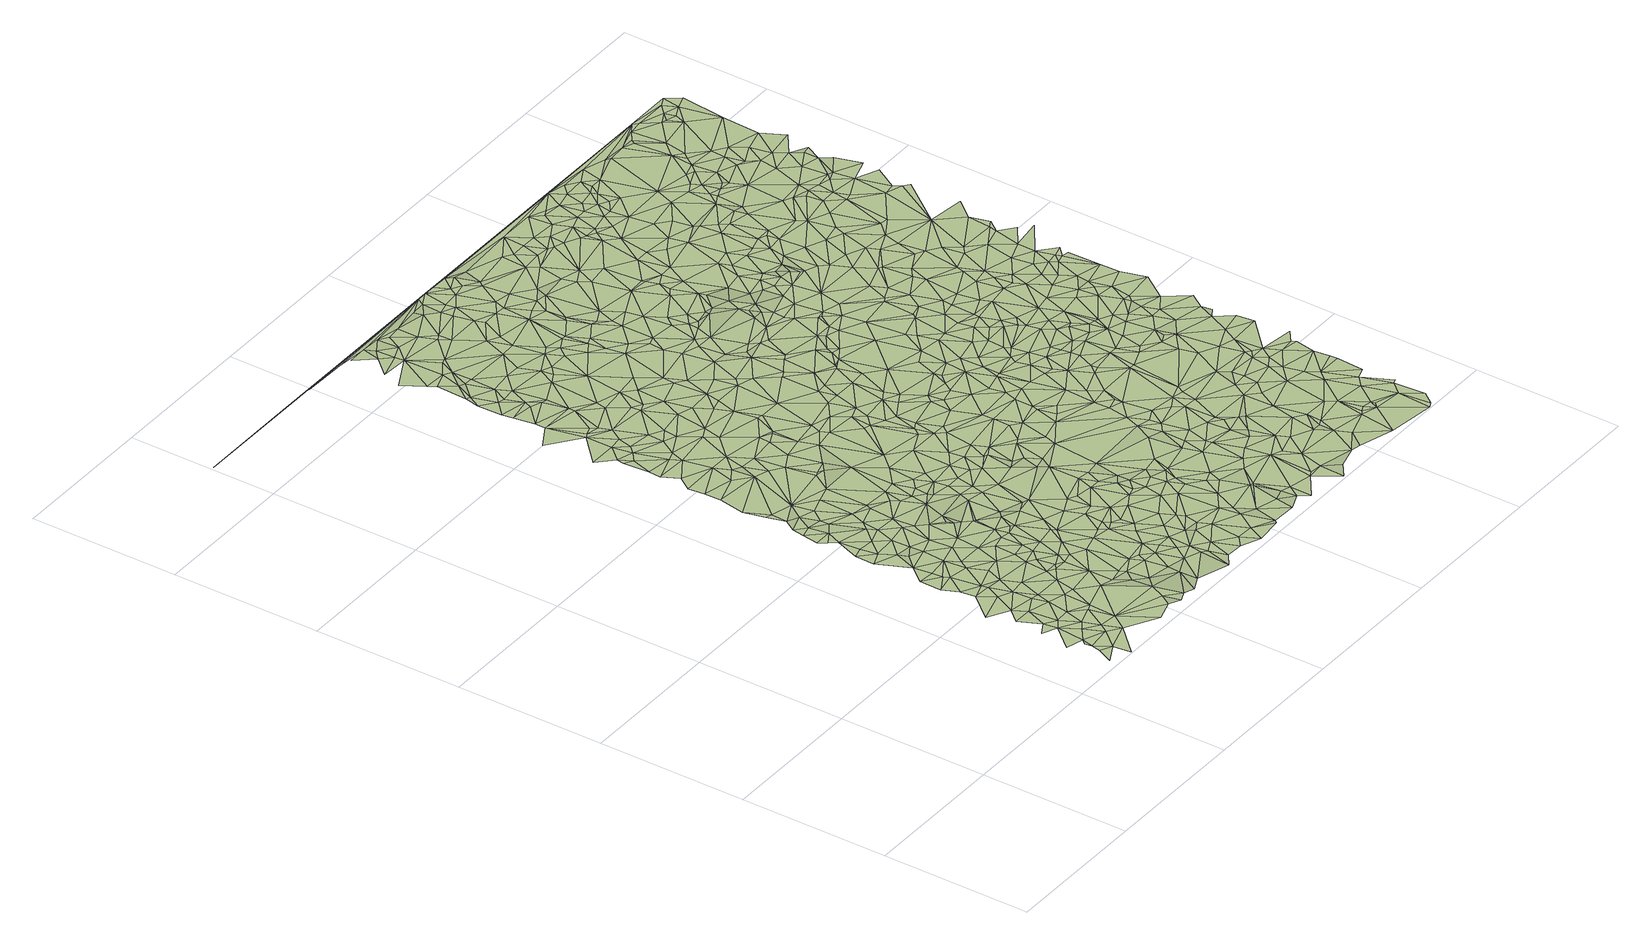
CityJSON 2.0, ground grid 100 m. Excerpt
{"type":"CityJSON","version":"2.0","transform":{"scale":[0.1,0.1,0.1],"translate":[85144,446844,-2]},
"CityObjects":{
"terrain1":{"type":"TINRelief","geometry":[{"type":"CompositeSurface","lod":"2","boundaries":[[[0,1,2]],[[3,1,0]],[[4,5,3]],[[4,6,7]],[[8,3,0]],[[4,3,8]],[[9,10,6]],[[11,0,12]],[[13,6,4]],[[13,4,8]],[[14,9,6]],[[8,0,11]],[[15,16,9]],[[17,6,13]],[[15,18,16]],[[14,6,17]],[[15,9,14]],[[19,13,8]],[[18,20,21]],[[19,17,13]],[[19,8,11]],[[20,22,21]],[[23,14,17]],[[24,15,14]],[[15,25,18]],[[19,26,17]],[[19,11,27]],[[24,14,23]],[[23,17,26]],[[28,20,18]],[[19,27,26]],[[24,25,15]],[[25,28,18]],[[29,30,22]],[[20,31,22]],[[32,33,30]],[[11,34,27]],[[35,36,33]],[[29,22,31]],[[23,26,37]],[[28,31,20]],[[32,30,29]],[[32,35,33]],[[26,27,37]],[[24,23,38]],[[24,39,25]],[[25,39,28]],[[23,37,38]],[[35,40,36]],[[40,41,36]],[[24,38,39]],[[42,29,31]],[[28,42,31]],[[39,43,28]],[[27,34,44]],[[45,32,29]],[[46,37,27]],[[47,48,49]],[[28,43,42]],[[41,50,49]],[[51,38,37]],[[32,52,35]],[[35,52,40]],[[53,29,42]],[[40,52,41]],[[50,47,49]],[[39,38,54]],[[47,55,48]],[[45,29,53]],[[39,54,43]],[[27,44,56]],[[57,50,41]],[[58,48,55]],[[45,52,32]],[[51,37,46]],[[51,54,38]],[[59,57,41]],[[59,41,52]],[[60,61,62]],[[47,63,55]],[[46,27,64]],[[27,56,64]],[[43,65,42]],[[60,66,61]],[[58,55,63]],[[60,62,58]],[[45,67,52]],[[53,42,68]],[[69,47,50]],[[57,70,50]],[[43,54,71]],[[45,53,68]],[[72,73,66]],[[45,68,67]],[[56,44,74]],[[69,63,47]],[[59,70,57]],[[60,72,66]],[[70,69,50]],[[51,75,54]],[[42,65,68]],[[43,71,65]],[[51,46,75]],[[67,76,52]],[[77,58,63]],[[60,58,77]],[[59,52,76]],[[54,78,71]],[[56,74,79]],[[80,73,72]],[[81,72,60]],[[80,82,73]],[[59,83,70]],[[56,79,64]],[[67,68,84]],[[75,78,54]],[[85,86,82]],[[85,87,86]],[[46,88,89]],[[69,90,63]],[[75,46,89]],[[46,64,88]],[[81,60,77]],[[81,91,72]],[[67,84,76]],[[80,72,91]],[[71,78,92]],[[59,76,83]],[[77,63,90]],[[71,93,65]],[[70,94,69]],[[68,65,95]],[[71,92,93]],[[96,85,82]],[[70,83,94]],[[96,82,80]],[[75,97,78]],[[75,89,98]],[[78,97,92]],[[99,88,64]],[[89,88,100]],[[81,77,101]],[[84,68,102]],[[69,94,90]],[[102,68,95]],[[103,80,91]],[[77,90,101]],[[89,100,98]],[[104,91,81]],[[83,76,105]],[[65,93,106]],[[107,64,79]],[[65,106,95]],[[84,105,76]],[[99,100,88]],[[92,108,93]],[[107,79,109]],[[104,81,101]],[[97,108,92]],[[96,80,103]],[[75,110,97]],[[99,64,107]],[[103,91,104]],[[111,87,85]],[[101,90,112]],[[108,106,93]],[[83,113,94]],[[102,95,114]],[[94,112,90]],[[95,106,114]],[[84,102,115]],[[75,98,116]],[[83,105,117]],[[111,118,87]],[[97,110,108]],[[83,117,113]],[[119,120,118]],[[121,98,100]],[[122,100,99]],[[107,109,123]],[[75,116,110]],[[84,124,105]],[[113,112,94]],[[111,85,96]],[[102,114,115]],[[96,103,125]],[[104,101,126]],[[108,127,106]],[[128,99,107]],[[103,104,125]],[[101,112,126]],[[114,106,127]],[[84,115,124]],[[128,122,99]],[[129,130,120]],[[121,116,98]],[[121,100,122]],[[108,110,131]],[[105,132,117]],[[115,114,133]],[[108,131,127]],[[125,104,134]],[[129,135,130]],[[105,136,132]],[[104,126,134]],[[114,127,133]],[[119,118,111]],[[116,131,110]],[[124,137,105]],[[129,120,119]],[[138,107,123]],[[139,140,141]],[[105,137,136]],[[132,142,117]],[[96,125,143]],[[113,144,112]],[[115,133,124]],[[145,141,146]],[[135,147,146]],[[117,144,113]],[[121,122,148]],[[138,128,107]],[[139,149,140]],[[126,112,150]],[[117,142,151]],[[152,122,128]],[[149,153,154]],[[132,151,142]],[[145,139,141]],[[155,133,127]],[[121,156,116]],[[132,136,151]],[[125,134,143]],[[134,126,150]],[[148,122,152]],[[124,133,157]],[[158,127,131]],[[152,128,138]],[[156,131,116]],[[159,149,139]],[[111,96,160]],[[112,161,150]],[[124,162,137]],[[147,145,146]],[[117,151,144]],[[163,121,148]],[[129,147,135]],[[164,138,123]],[[155,157,133]],[[144,161,112]],[[155,127,158]],[[96,143,165]],[[164,123,166]],[[119,111,167]],[[159,153,149]],[[168,154,153]],[[129,119,167]],[[124,169,162]],[[145,159,139]],[[163,156,121]],[[124,157,169]],[[158,131,170]],[[156,170,131]],[[163,148,152]],[[160,96,171]],[[134,150,172]],[[143,134,172]],[[155,169,157]],[[96,165,171]],[[173,152,138]],[[136,174,151]],[[136,137,174]],[[175,176,168]],[[167,111,177]],[[137,162,174]],[[178,159,145]],[[159,179,153]],[[172,150,161]],[[163,152,180]],[[178,145,147]],[[181,155,158]],[[173,180,152]],[[169,182,162]],[[111,160,177]],[[183,170,156]],[[181,158,170]],[[144,184,161]],[[129,167,185]],[[129,185,147]],[[186,138,164]],[[173,138,186]],[[164,166,187]],[[172,161,184]],[[151,188,144]],[[179,189,153]],[[190,169,155]],[[187,166,191]],[[163,192,156]],[[168,153,189]],[[167,177,185]],[[182,174,162]],[[193,179,159]],[[178,193,159]],[[192,183,156]],[[181,190,155]],[[144,194,184]],[[175,168,195]],[[163,180,196]],[[186,164,187]],[[151,174,188]],[[143,197,165]],[[190,182,169]],[[173,196,180]],[[198,177,160]],[[144,199,194]],[[143,172,200]],[[172,184,201]],[[202,192,163]],[[173,186,196]],[[203,181,170]],[[183,204,170]],[[205,175,195]],[[144,188,199]],[[185,177,198]],[[202,163,196]],[[187,191,206]],[[207,195,168]],[[207,168,189]],[[198,160,171]],[[208,189,179]],[[178,147,209]],[[184,194,210]],[[186,187,206]],[[165,211,171]],[[184,210,201]],[[192,212,183]],[[143,200,197]],[[193,208,179]],[[185,209,147]],[[165,197,211]],[[205,195,213]],[[206,191,214]],[[203,170,204]],[[190,215,182]],[[172,201,200]],[[213,195,207]],[[178,216,193]],[[217,218,219]],[[220,174,182]],[[208,207,189]],[[221,212,192]],[[202,222,192]],[[223,219,175]],[[212,204,183]],[[224,190,181]],[[186,225,196]],[[171,211,226]],[[199,227,194]],[[222,221,192]],[[228,229,218]],[[227,210,194]],[[230,175,205]],[[231,232,229]],[[198,171,233]],[[201,210,234]],[[186,206,235]],[[197,226,211]],[[188,236,199]],[[202,196,237]],[[220,188,174]],[[215,220,182]],[[224,181,203]],[[178,209,216]],[[186,235,225]],[[202,237,222]],[[233,171,226]],[[232,238,239]],[[224,215,190]],[[193,240,208]],[[236,227,199]],[[230,205,213]],[[222,241,221]],[[197,200,226]],[[227,234,210]],[[231,238,232]],[[237,196,225]],[[206,214,242]],[[228,231,229]],[[217,228,218]],[[185,198,243]],[[193,216,240]],[[244,217,219]],[[223,175,230]],[[200,201,245]],[[201,234,245]],[[220,246,188]],[[221,247,212]],[[188,246,236]],[[185,248,209]],[[244,219,223]],[[212,247,204]],[[213,207,249]],[[203,204,250]],[[198,233,251]],[[221,241,247]],[[252,239,238]],[[242,214,253]],[[235,206,254]],[[208,255,207]],[[185,243,248]],[[228,256,231]],[[206,242,254]],[[224,203,257]],[[258,234,227]],[[215,259,220]],[[260,239,252]],[[222,237,261]],[[231,262,238]],[[236,263,227]],[[224,259,215]],[[222,264,241]],[[235,265,225]],[[244,228,217]],[[230,213,249]],[[246,263,236]],[[245,234,258]],[[257,203,250]],[[259,246,220]],[[247,250,204]],[[216,209,266]],[[237,225,267]],[[256,262,231]],[[243,198,251]],[[226,200,268]],[[208,240,255]],[[233,226,268]],[[269,252,238]],[[270,256,228]],[[262,269,238]],[[244,271,228]],[[209,248,266]],[[260,272,273]],[[216,274,240]],[[241,264,247]],[[235,254,265]],[[275,200,245]],[[222,261,264]],[[276,242,253]],[[225,265,277]],[[278,279,273]],[[244,223,271]],[[237,267,261]],[[251,233,280]],[[207,281,249]],[[225,277,267]],[[271,270,228]],[[260,252,272]],[[254,242,276]],[[270,262,256]],[[282,258,227]],[[223,230,283]],[[257,250,284]],[[263,282,227]],[[207,255,281]],[[216,266,274]],[[285,263,246]],[[233,268,280]],[[275,268,200]],[[230,249,283]],[[259,286,246]],[[287,269,262]],[[288,252,269]],[[289,245,258]],[[247,290,250]],[[272,278,273]],[[240,274,255]],[[243,251,291]],[[276,253,292]],[[288,272,252]],[[251,280,291]],[[271,223,293]],[[286,285,246]],[[284,250,290]],[[224,294,259]],[[247,264,295]],[[288,269,287]],[[285,282,263]],[[296,265,254]],[[224,257,297]],[[298,299,300]],[[254,276,301]],[[275,245,289]],[[243,302,248]],[[270,303,262]],[[266,248,304]],[[271,293,270]],[[277,265,296]],[[223,283,293]],[[278,298,300]],[[243,291,305]],[[261,267,306]],[[257,284,307]],[[287,262,303]],[[264,261,306]],[[289,258,282]],[[305,291,280]],[[247,295,290]],[[299,308,309]],[[281,255,310]],[[249,311,283]],[[312,280,268]],[[313,267,277]],[[266,314,274]],[[259,315,286]],[[288,316,272]],[[276,292,317]],[[249,281,311]],[[275,318,268]],[[296,254,301]],[[301,276,317]],[[243,305,302]],[[316,278,272]],[[319,320,321]],[[264,306,295]],[[274,322,255]],[[285,323,282]],[[284,290,307]],[[248,302,304]],[[305,280,324]],[[298,325,299]],[[255,322,310]],[[286,323,285]],[[299,325,308]],[[311,281,310]],[[266,326,314]],[[259,294,315]],[[224,297,294]],[[312,268,318]],[[313,277,296]],[[270,327,303]],[[266,304,326]],[[313,306,267]],[[288,328,316]],[[257,307,297]],[[270,293,327]],[[312,324,280]],[[289,282,329]],[[274,314,322]],[[316,328,278]],[[278,330,298]],[[329,282,323]],[[288,287,331]],[[332,296,301]],[[295,333,290]],[[301,317,334]],[[330,325,298]],[[293,283,335]],[[336,302,305]],[[337,318,275]],[[286,338,323]],[[286,315,339]],[[307,290,340]],[[306,341,295]],[[335,283,311]],[[275,289,342]],[[343,333,295]],[[332,301,334]],[[287,303,331]],[[336,305,324]],[[341,343,295]],[[344,308,325]],[[340,290,333]],[[310,322,345]],[[311,310,345]],[[286,339,338]],[[288,331,328]],[[336,304,302]],[[330,344,325]],[[332,346,296]],[[327,347,303]],[[315,348,339]],[[349,337,275]],[[293,350,327]],[[334,317,351]],[[352,307,340]],[[328,353,278]],[[315,294,354]],[[343,355,333]],[[315,354,348]],[[313,296,346]],[[356,312,318]],[[341,355,343]],[[357,322,314]],[[293,335,350]],[[349,275,342]],[[358,326,304]],[[278,359,330]],[[329,323,360]],[[361,340,333]],[[326,357,314]],[[289,329,362]],[[313,363,306]],[[338,360,323]],[[356,324,312]],[[306,363,341]],[[352,297,307]],[[303,347,331]],[[352,340,361]],[[330,364,344]],[[361,333,355]],[[308,320,319]],[[311,345,365]],[[338,339,366]],[[367,294,297]],[[368,304,336]],[[348,366,339]],[[350,369,327]],[[368,336,324]],[[345,322,370]],[[367,354,294]],[[358,357,326]],[[335,311,365]],[[337,371,318]],[[289,362,342]],[[341,372,355]],[[278,353,359]],[[332,334,373]],[[335,369,350]],[[313,346,374]],[[338,366,360]],[[334,351,375]],[[313,374,363]],[[356,318,371]],[[330,359,364]],[[363,372,341]],[[357,370,322]],[[376,297,352]],[[377,329,360]],[[327,378,347]],[[332,373,346]],[[348,354,379]],[[376,352,361]],[[328,380,353]],[[344,364,381]],[[361,355,382]],[[383,384,385]],[[377,362,329]],[[386,358,304]],[[348,379,366]],[[349,371,337]],[[328,331,387]],[[327,369,378]],[[367,379,354]],[[372,382,355]],[[378,331,347]],[[356,388,324]],[[345,389,365]],[[390,349,342]],[[363,374,391]],[[392,334,375]],[[393,374,346]],[[328,387,380]],[[345,370,389]],[[335,394,369]],[[368,386,304]],[[368,324,388]],[[376,361,382]],[[390,342,362]],[[395,367,297]],[[364,359,381]],[[375,351,396]],[[363,397,372]],[[386,357,358]],[[398,349,390]],[[393,391,374]],[[349,399,371]],[[344,320,308]],[[376,395,297]],[[363,391,397]],[[392,373,334]],[[393,346,400]],[[398,399,349]],[[357,401,370]],[[402,359,353]],[[372,397,382]],[[390,362,403]],[[321,320,404]],[[356,371,405]],[[400,346,373]],[[402,353,380]],[[369,394,378]],[[406,366,379]],[[375,396,407]],[[377,408,362]],[[395,379,367]],[[378,409,331]],[[335,365,410]],[[389,370,401]],[[398,390,411]],[[392,375,407]],[[403,362,408]],[[391,412,397]],[[387,331,409]],[[335,413,394]],[[360,366,414]],[[357,415,401]],[[371,399,405]],[[393,416,391]],[[411,390,403]],[[356,405,388]],[[376,382,417]],[[386,415,357]],[[416,412,391]],[[377,360,414]],[[393,400,416]],[[407,396,418]],[[397,417,382]],[[396,419,418]],[[410,365,389]],[[392,407,420]],[[359,421,381]],[[406,422,366]],[[392,420,373]],[[402,421,359]],[[378,423,409]],[[344,381,320]],[[420,407,418]],[[378,394,424]],[[335,410,413]],[[412,417,397]],[[368,388,425]],[[426,406,379]],[[398,427,399]],[[368,428,386]],[[387,409,429]],[[395,426,379]],[[378,424,423]],[[402,380,430]],[[387,431,380]],[[398,411,427]],[[400,373,432]],[[413,424,394]],[[399,427,405]],[[377,433,408]],[[388,405,434]],[[403,408,435]],[[386,436,415]],[[373,420,432]],[[416,400,432]],[[414,366,422]],[[437,389,401]],[[438,418,419]],[[411,403,439]],[[368,425,440]],[[368,440,428]],[[381,421,441]],[[428,436,386]],[[425,388,434]],[[415,442,401]],[[387,429,443]],[[426,444,406]],[[445,423,424]],[[376,417,446]],[[416,447,412]],[[380,431,430]],[[402,448,421]],[[449,424,413]],[[412,450,417]],[[377,414,433]],[[406,444,422]],[[411,451,427]],[[376,452,395]],[[409,423,453]],[[410,389,454]],[[402,430,448]],[[455,413,410]],[[436,442,415]],[[387,443,431]],[[433,435,408]],[[429,409,453]],[[395,456,426]],[[455,449,413]],[[420,418,457]],[[381,441,320]],[[403,435,439]],[[449,445,424]],[[411,439,451]],[[434,405,458]],[[425,434,459]],[[416,432,460]],[[458,405,427]],[[437,401,442]],[[437,454,389]],[[412,447,450]],[[444,414,422]],[[420,457,432]],[[445,453,423]],[[449,461,445]],[[426,456,444]],[[462,455,410]],[[416,460,447]],[[455,463,449]],[[421,464,441]],[[429,465,443]],[[466,427,451]],[[428,467,436]],[[457,418,438]],[[459,434,458]],[[449,463,461]],[[428,440,468]],[[376,446,452]],[[421,448,464]],[[450,446,417]],[[425,459,469]],[[462,463,455]],[[425,469,440]],[[466,470,427]],[[430,431,471]],[[465,431,443]],[[461,453,445]],[[436,467,442]],[[462,410,472]],[[429,453,465]],[[458,427,470]],[[430,471,448]],[[473,451,439]],[[410,454,472]],[[439,435,474]],[[441,464,320]],[[473,466,451]],[[428,468,467]],[[460,432,457]],[[448,475,464]],[[395,476,456]],[[477,438,478]],[[440,469,468]],[[433,479,435]],[[465,471,431]],[[444,480,414]],[[438,481,478]],[[448,471,475]],[[457,438,477]],[[433,414,480]],[[473,439,474]],[[482,461,463]],[[450,447,483]],[[444,456,484]],[[437,442,485]],[[474,435,479]],[[460,486,447]],[[461,487,453]],[[459,458,488]],[[395,452,476]],[[489,463,462]],[[490,462,472]],[[490,472,454]],[[459,488,469]],[[467,491,442]],[[442,491,485]],[[464,475,404]],[[464,404,320]],[[492,458,470]],[[450,493,446]],[[447,494,483]],[[437,495,454]],[[444,484,496]],[[450,483,493]],[[482,487,461]],[[473,474,497]],[[468,469,498]],[[499,460,457]],[[500,478,481]],[[486,494,447]],[[456,501,484]],[[499,486,460]],[[502,470,466]],[[503,477,478]],[[453,504,465]],[[444,496,480]],[[471,505,475]],[[468,498,467]],[[503,457,477]],[[465,506,471]],[[489,462,490]],[[489,482,463]],[[437,485,495]],[[490,454,495]],[[474,479,497]],[[446,493,452]],[[433,507,479]],[[467,508,491]],[[488,458,492]],[[473,509,466]],[[505,404,475]],[[453,510,504]],[[433,480,507]],[[504,506,465]],[[511,453,487]],[[494,512,483]],[[506,505,471]],[[513,469,488]],[[492,470,502]],[[473,497,514]],[[511,510,453]],[[493,483,512]],[[484,501,515]],[[482,516,487]],[[456,517,501]],[[485,491,518]],[[503,519,457]],[[467,498,520]],[[484,515,496]],[[508,521,491]],[[511,487,516]],[[522,516,482]],[[499,523,486]],[[452,493,524]],[[456,476,525]],[[500,526,478]],[[469,527,498]],[[528,494,486]],[[495,485,518]],[[529,499,457]],[[505,530,404]],[[531,522,482]],[[489,531,482]],[[467,532,508]],[[502,466,509]],[[524,493,512]],[[513,527,469]],[[473,514,509]],[[521,518,491]],[[503,478,526]],[[530,533,404]],[[534,488,492]],[[535,504,510]],[[529,457,519]],[[467,520,532]],[[490,495,536]],[[537,476,452]],[[537,452,524]],[[513,488,534]],[[456,525,517]],[[504,538,506]],[[501,517,515]],[[480,496,539]],[[489,490,540]],[[535,510,511]],[[479,507,541]],[[522,542,516]],[[494,543,512]],[[534,492,502]],[[527,520,498]],[[508,532,521]],[[523,528,486]],[[497,479,544]],[[503,545,519]],[[546,505,506]],[[529,523,499]],[[505,547,530]],[[531,542,522]],[[548,511,516]],[[535,538,504]],[[507,480,539]],[[515,549,496]],[[495,518,550]],[[489,551,531]],[[490,536,540]],[[528,543,494]],[[514,497,544]],[[513,534,552]],[[544,479,541]],[[530,553,533]],[[554,476,537]],[[554,537,524]],[[546,547,505]],[[520,555,532]],[[556,509,514]],[[546,506,538]],[[495,557,536]],[[542,548,516]],[[513,552,527]],[[529,519,545]],[[548,535,511]],[[495,550,557]],[[496,549,539]],[[489,540,551]],[[531,551,542]],[[476,558,525]],[[559,524,512]],[[560,528,523]],[[507,561,541]],[[547,562,530]],[[556,514,544]],[[515,517,549]],[[560,523,529]],[[554,558,476]],[[507,539,561]],[[530,562,553]],[[502,509,563]],[[534,564,552]],[[503,565,545]],[[503,526,566]],[[567,517,525]],[[568,521,532]],[[569,554,524]],[[527,570,520]],[[535,571,538]],[[559,512,543]],[[552,572,527]],[[546,573,547]],[[540,536,574]],[[520,570,555]],[[536,557,574]],[[575,543,528]],[[521,576,518]],[[573,562,547]],[[544,541,561]],[[556,577,509]],[[578,550,518]],[[579,557,550]],[[567,525,558]],[[548,571,535]],[[552,564,572]],[[534,502,580]],[[555,568,532]],[[560,581,528]],[[539,549,582]],[[561,539,582]],[[559,569,524]],[[560,529,583]],[[556,544,577]],[[575,584,543]],[[517,585,549]],[[384,404,385]],[[503,566,565]],[[509,577,563]],[[581,575,528]],[[527,572,570]],[[567,586,517]],[[574,557,587]],[[588,553,562]],[[502,563,589]],[[579,587,557]],[[534,580,564]],[[559,543,584]],[[517,586,585]],[[578,579,550]],[[529,545,590]],[[573,588,562]],[[591,526,592]],[[542,593,548]],[[551,594,542]],[[567,558,586]],[[564,595,572]],[[561,582,596]],[[581,584,575]],[[560,583,581]],[[568,576,521]],[[597,558,554]],[[544,561,598]],[[540,594,551]],[[546,538,599]],[[597,554,569]],[[598,561,596]],[[591,566,526]],[[549,600,582]],[[502,589,580]],[[540,574,601]],[[578,518,602]],[[572,595,570]],[[529,590,583]],[[546,599,573]],[[590,545,565]],[[603,587,579]],[[548,604,571]],[[571,599,538]],[[544,605,577]],[[563,577,589]],[[602,518,576]],[[544,598,605]],[[578,603,579]],[[555,606,568]],[[607,559,584]],[[585,608,549]],[[597,569,559]],[[555,570,606]],[[609,596,582]],[[601,574,587]],[[564,610,595]],[[542,611,593]],[[566,612,565]],[[542,594,611]],[[548,593,604]],[[564,580,610]],[[591,592,613]],[[609,582,600]],[[586,614,585]],[[573,615,588]],[[549,608,600]],[[540,601,594]],[[581,616,584]],[[598,596,617]],[[597,559,607]],[[605,598,618]],[[578,619,603]],[[620,570,595]],[[621,612,566]],[[622,565,612]],[[623,586,558]],[[583,616,581]],[[568,624,576]],[[622,590,565]],[[609,625,596]],[[605,626,577]],[[571,604,627]],[[577,626,589]],[[628,587,603]],[[616,607,584]],[[578,602,619]],[[590,629,583]],[[614,608,585]],[[617,596,625]],[[598,617,618]],[[597,623,558]],[[620,595,610]],[[568,606,630]],[[599,615,573]],[[631,597,607]],[[571,627,599]],[[568,630,632]],[[609,600,633]],[[568,632,624]],[[588,634,553]],[[633,600,608]],[[622,612,621]],[[635,566,591]],[[602,576,636]],[[580,589,637]],[[601,587,628]],[[620,638,570]],[[576,624,636]],[[628,603,619]],[[570,638,606]],[[631,639,597]],[[621,566,635]],[[622,629,590]],[[583,629,616]],[[605,618,640]],[[619,602,641]],[[604,593,642]],[[580,643,610]],[[635,591,613]],[[623,614,586]],[[642,593,611]],[[602,636,644]],[[589,645,637]],[[589,626,645]],[[609,633,646]],[[644,636,624]],[[646,633,608]],[[609,647,625]],[[601,648,594]],[[619,641,649]],[[605,640,626]],[[602,644,641]],[[604,642,627]],[[644,624,632]],[[620,610,650]],[[651,618,617]],[[580,637,643]],[[597,639,623]],[[628,619,649]],[[614,652,608]],[[594,653,611]],[[617,625,647]],[[620,654,638]],[[655,622,621]],[[606,656,630]],[[601,628,657]],[[630,656,632]],[[658,594,659]],[[648,659,594]],[[601,657,648]],[[609,646,647]],[[606,638,660]],[[616,661,607]],[[655,629,622]],[[553,662,533]],[[620,650,654]],[[643,650,610]],[[663,652,614]],[[599,664,615]],[[665,640,618]],[[599,627,666]],[[588,615,634]],[[667,631,607]],[[658,653,594]],[[665,618,651]],[[642,611,653]],[[668,616,629]],[[669,617,647]],[[623,663,614]],[[651,617,669]],[[670,608,652]],[[654,660,638]],[[645,626,671]],[[672,621,635]],[[673,641,644]],[[674,646,608]],[[606,660,656]],[[599,666,664]],[[644,632,675]],[[667,639,631]],[[640,671,626]],[[641,676,649]],[[635,613,677]],[[657,628,678]],[[654,650,660]],[[655,621,672]],[[657,678,648]],[[628,649,676]],[[674,608,670]],[[639,679,623]],[[680,637,645]],[[656,675,632]],[[667,607,661]],[[658,659,681]],[[648,681,659]],[[673,676,641]],[[642,682,627]],[[683,647,646]],[[643,637,680]],[[663,684,652]],[[628,676,678]],[[685,666,627]],[[686,672,635]],[[687,616,668]],[[686,635,677]],[[680,645,671]],[[673,644,688]],[[689,668,629]],[[648,678,681]],[[674,690,646]],[[615,664,634]],[[687,661,616]],[[623,684,663]],[[650,691,660]],[[683,646,690]],[[655,689,629]],[[666,692,664]],[[644,675,688]],[[640,693,671]],[[677,613,694]],[[665,693,640]],[[684,670,652]],[[686,695,672]],[[686,677,695]],[[658,696,653]],[[685,627,682]],[[697,651,669]],[[623,679,684]],[[643,698,650]],[[660,699,656]],[[697,665,651]],[[700,669,647]],[[658,681,696]],[[685,692,666]],[[692,634,664]],[[643,680,701]],[[695,702,672]],[[695,677,702]],[[678,703,681]],[[704,679,639]],[[642,653,705]],[[689,687,668]],[[660,691,699]],[[687,706,661]],[[693,707,671]],[[700,647,683]],[[708,690,674]],[[673,709,676]],[[674,670,710]],[[642,711,682]],[[712,693,665]],[[656,713,675]],[[683,690,708]],[[677,714,702]],[[650,698,691]],[[680,671,715]],[[673,688,716]],[[667,661,717]],[[667,718,639]],[[643,701,698]],[[717,661,706]],[[688,675,719]],[[655,672,720]],[[715,671,707]],[[679,721,684]],[[684,710,670]],[[697,712,665]],[[678,676,722]],[[703,696,681]],[[685,723,692]],[[656,699,713]],[[724,697,669]],[[708,674,710]],[[673,716,709]],[[723,634,692]],[[642,725,711]],[[672,702,726]],[[719,675,713]],[[677,727,714]],[[553,634,662]],[[533,385,404]],[[716,688,719]],[[655,720,689]],[[728,669,700]],[[724,669,728]],[[678,722,703]],[[653,696,705]],[[721,729,684]],[[702,714,727]],[[718,704,639]],[[685,682,730]],[[701,680,731]],[[684,729,710]],[[683,708,732]],[[677,694,727]],[[733,707,693]],[[712,733,693]],[[687,734,706]],[[704,721,679]],[[642,705,725]],[[685,730,723]],[[722,676,709]],[[731,680,715]],[[689,734,687]],[[700,683,732]],[[720,672,726]],[[698,735,691]],[[730,682,711]],[[703,736,696]],[[697,737,712]],[[701,731,698]],[[715,707,738]],[[739,729,721]],[[716,719,740]],[[719,713,740]],[[741,699,691]],[[702,727,726]],[[737,733,712]],[[738,707,733]],[[742,717,706]],[[727,694,743]],[[708,710,744]],[[716,745,709]],[[724,737,697]],[[667,717,746]],[[741,691,735]],[[689,720,747]],[[716,740,745]],[[729,748,710]],[[703,749,736]],[[723,750,634]],[[708,751,732]],[[739,752,729]],[[699,753,713]],[[709,745,754]],[[689,755,734]],[[756,739,721]],[[742,706,734]],[[708,744,751]],[[757,715,738]],[[758,731,715]],[[689,747,755]],[[722,709,754]],[[759,696,736]],[[760,698,731]],[[724,728,761]],[[727,743,762]],[[724,761,737]],[[730,763,723]],[[764,740,713]],[[760,735,698]],[[728,700,765]],[[766,718,667]],[[704,756,721]],[[705,696,759]],[[730,711,767]],[[700,732,765]],[[768,745,740]],[[748,744,710]],[[758,715,757]],[[729,752,748]],[[720,726,769]],[[711,725,767]],[[726,727,770]],[[722,771,703]],[[772,747,720]],[[742,746,717]],[[705,773,725]],[[774,764,713]],[[760,731,758]],[[737,775,733]],[[768,740,764]],[[766,667,746]],[[770,727,762]],[[703,771,749]],[[738,733,775]],[[751,776,732]],[[774,713,753]],[[772,720,769]],[[765,732,776]],[[760,777,735]],[[723,763,750]],[[726,770,769]],[[777,741,735]],[[755,778,734]],[[767,725,773]],[[761,775,737]],[[705,779,773]],[[780,751,744]],[[781,745,768]],[[730,767,763]],[[722,754,782]],[[783,754,745]],[[757,738,784]],[[785,761,728]],[[699,786,753]],[[787,752,739]],[[742,734,778]],[[787,739,756]],[[705,759,779]],[[785,728,765]],[[718,788,704]],[[780,744,748]],[[789,699,741]],[[736,749,790]],[[780,776,751]],[[781,768,764]],[[759,736,790]],[[704,788,756]],[[758,757,791]],[[779,792,773]],[[770,793,769]],[[781,764,774]],[[767,773,792]],[[783,745,781]],[[784,738,775]],[[699,794,786]],[[772,769,795]],[[782,754,783]],[[766,788,718]],[[781,774,753]],[[722,782,771]],[[747,796,755]],[[797,765,776]],[[742,798,746]],[[799,748,752]],[[757,784,791]],[[772,796,747]],[[800,780,748]],[[755,801,778]],[[789,794,699]],[[742,778,802]],[[785,775,761]],[[803,787,756]],[[759,804,779]],[[803,756,788]],[[780,797,776]],[[760,758,805]],[[763,806,750]],[[742,802,798]],[[749,771,790]],[[800,748,807]],[[760,808,777]],[[634,750,662]],[[779,804,792]],[[787,799,752]],[[767,809,763]],[[785,765,797]],[[777,810,741]],[[781,753,811]],[[800,797,780]],[[772,795,812]],[[767,792,809]],[[766,746,813]],[[805,758,791]],[[803,788,787]],[[809,806,763]],[[746,798,813]],[[811,753,786]],[[802,778,801]],[[800,807,797]],[[814,807,748]],[[755,796,801]],[[815,782,783]],[[806,816,750]],[[772,812,817]],[[814,748,799]],[[759,790,818]],[[813,798,802]],[[783,781,819]],[[772,817,796]],[[760,805,808]],[[810,789,741]],[[759,820,804]],[[804,821,792]],[[784,775,822]],[[766,823,788]],[[781,811,819]],[[809,792,821]],[[824,791,784]],[[785,822,775]],[[782,825,771]],[[777,808,826]],[[827,785,797]],[[815,783,819]],[[788,828,787]],[[777,826,810]],[[766,813,823]],[[787,829,799]],[[809,830,806]],[[759,818,820]],[[806,830,816]],[[771,831,790]],[[802,801,832]],[[815,825,782]],[[833,797,807]],[[814,799,834]],[[835,786,794]],[[835,811,786]],[[750,816,662]],[[809,821,836]],[[824,784,822]],[[804,820,821]],[[787,828,829]],[[796,837,801]],[[829,834,799]],[[789,838,794]],[[809,836,830]],[[839,805,791]],[[840,818,790]],[[833,827,797]],[[841,807,814]],[[801,837,832]],[[805,842,808]],[[815,819,843]],[[825,844,771]],[[827,845,785]],[[813,802,846]],[[847,819,811]],[[844,831,771]],[[785,845,822]],[[840,790,831]],[[826,808,842]],[[839,791,824]],[[533,662,385]],[[802,832,848]],[[788,823,849]],[[815,843,825]],[[788,849,828]],[[830,662,816]],[[821,820,850]],[[833,807,841]],[[835,847,811]],[[836,821,851]],[[836,852,830]],[[814,834,853]],[[810,854,789]],[[829,855,834]],[[813,846,823]],[[821,850,851]],[[856,843,819]],[[829,828,857]],[[858,842,805]],[[838,859,794]],[[835,794,859]],[[824,822,860]],[[826,861,810]],[[836,851,852]],[[789,854,838]],[[856,819,847]],[[829,857,855]],[[833,862,827]],[[834,855,863]],[[858,805,839]],[[845,864,822]],[[860,822,864]],[[830,852,865]],[[841,814,853]],[[825,866,844]],[[867,825,843]],[[868,826,842]],[[869,845,827]],[[830,865,662]],[[834,863,853]],[[820,870,850]],[[871,820,818]],[[851,850,872]],[[869,827,862]],[[873,824,860]],[[839,824,873]],[[867,866,825]],[[874,843,856]],[[871,818,840]],[[810,861,854]],[[833,841,862]],[[828,875,857]],[[823,876,849]],[[874,856,847]],[[874,867,843]],[[849,875,828]],[[846,876,823]],[[877,864,845]],[[851,878,852]],[[877,860,864]],[[871,840,831]],[[868,861,826]],[[870,872,850]],[[858,839,873]],[[878,865,852]],[[857,879,855]],[[858,880,842]],[[877,873,860]],[[881,851,872]],[[844,882,831]],[[853,863,883]],[[863,855,879]],[[835,884,847]],[[862,841,885]],[[869,886,845]],[[887,662,865]],[[868,842,880]],[[854,888,838]],[[838,888,859]],[[881,878,851]],[[841,853,889]],[[844,866,882]],[[877,845,886]],[[849,890,875]],[[883,863,879]],[[867,891,866]],[[881,872,870]],[[835,859,884]],[[874,847,892]],[[853,883,889]],[[869,862,893]],[[894,870,820]],[[841,889,885]],[[874,895,867]],[[896,858,873]],[[862,885,897]],[[857,875,898]],[[871,894,820]],[[899,865,878]],[[869,900,886]],[[871,831,882]],[[857,898,879]],[[868,901,861]],[[899,887,865]],[[881,902,878]],[[877,903,873]],[[904,854,861]],[[862,897,893]],[[869,893,900]],[[897,885,889]],[[858,905,880]],[[867,895,891]],[[868,880,901]],[[877,886,906]],[[891,882,866]],[[892,847,884]],[[874,892,895]],[[896,905,858]],[[902,899,878]],[[881,870,907]],[[908,859,888]],[[909,662,887]],[[904,888,854]],[[901,904,861]],[[910,883,879]],[[908,884,859]],[[881,907,902]],[[889,883,910]],[[877,906,903]],[[886,900,911]],[[896,873,912]],[[894,907,870]],[[897,889,913]],[[891,895,914]],[[902,907,899]],[[886,911,906]],[[893,915,900]],[[873,903,912]],[[899,909,887]],[[891,914,882]],[[916,871,882]],[[896,917,905]],[[893,897,918]],[[916,894,871]],[[915,911,900]],[[919,908,888]],[[904,919,888]],[[889,910,913]],[[907,909,899]],[[920,895,892]],[[914,921,882]],[[896,912,917]],[[922,884,908]],[[880,923,901]],[[920,914,895]],[[897,913,918]],[[893,918,915]],[[924,903,906]],[[916,882,925]],[[905,923,880]],[[924,906,911]],[[882,921,925]],[[926,892,884]],[[901,923,904]],[[922,908,919]],[[916,927,894]],[[915,928,911]],[[917,923,905]],[[894,929,907]],[[904,930,919]],[[912,903,931]],[[924,911,928]],[[918,932,915]],[[931,903,924]],[[915,932,928]],[[916,925,933]],[[925,921,934]],[[926,920,892]],[[935,921,914]],[[936,909,907]],[[937,884,922]],[[916,933,927]],[[894,927,938]],[[925,934,933]],[[920,935,914]],[[904,923,930]],[[918,939,932]],[[917,912,940]],[[941,926,884]],[[924,928,942]],[[932,942,928]],[[941,884,937]],[[935,934,921]],[[936,907,929]],[[385,662,909]],[[943,922,919]],[[912,931,944]],[[945,933,934]],[[943,919,930]],[[946,927,933]],[[945,934,947]],[[917,948,923]],[[935,947,934]],[[949,894,938]],[[943,937,922]],[[912,944,940]],[[917,940,948]],[[949,929,894]],[[946,938,927]],[[950,931,924]],[[951,933,945]],[[952,920,926]],[[952,935,920]],[[953,926,941]],[[946,933,951]],[[944,931,954]],[[951,945,947]],[[953,941,937]],[[923,955,930]],[[943,956,937]],[[953,952,926]],[[946,957,938]],[[936,929,958]],[[953,937,956]],[[944,959,940]],[[943,930,955]],[[935,960,947]],[[946,951,957]],[[385,909,936]],[[943,961,956]],[[940,959,948]],[[957,949,938]],[[960,951,947]],[[953,956,962]],[[953,962,952]],[[949,958,929]],[[952,963,935]],[[943,955,961]],[[948,964,923]],[[965,949,957]],[[966,957,951]],[[962,956,967]],[[956,961,968]],[[935,969,960]],[[923,970,955]],[[952,962,971]],[[966,951,960]],[[963,969,935]],[[949,972,958]],[[965,973,949]],[[385,936,958]],[[974,965,957]],[[968,961,955]],[[967,956,968]],[[972,975,958]],[[962,967,971]],[[923,976,970]],[[952,977,963]],[[966,974,957]],[[978,949,973]],[[974,973,965]],[[978,972,949]],[[952,971,977]],[[966,960,979]],[[980,958,975]],[[960,969,979]],[[978,975,972]],[[968,955,981]],[[955,970,981]],[[971,967,982]],[[982,967,968]],[[966,979,983]],[[978,980,975]],[[385,958,980]],[[966,983,974]],[[963,984,969]],[[979,969,985]],[[963,977,986]],[[968,981,987]],[[971,988,977]],[[971,982,988]],[[983,979,985]],[[978,973,989]],[[974,989,973]],[[963,986,984]],[[982,968,990]],[[969,984,985]],[[978,991,980]],[[977,992,986]],[[993,385,980]],[[977,988,992]],[[982,994,988]],[[982,990,994]],[[991,993,980]],[[983,995,974]],[[978,989,991]],[[983,985,996]],[[996,985,984]],[[986,992,997]],[[988,997,992]],[[986,998,984]],[[974,995,989]],[[991,999,993]],[[993,1000,385]],[[991,989,1001]],[[996,984,998]],[[983,996,995]],[[991,1001,999]],[[989,1002,1001]],[[993,999,1000]],[[1002,999,1001]],[[989,1003,1002]],[[385,1000,1004]],[[1002,1003,999]],[[989,995,1003]],[[1000,999,1003]],[[1000,1003,1004]],[[995,1005,1003]],[[1003,1005,1004]]]}]}
},
"vertices":[
[1486,120,17],[1410,160,17],[1355,50,19],[1423,220,16],[1438,300,17],[1415,270,17],[1458,490,18],[1323,330,19],[1588,240,16],[1443,580,19],[1354,530,20],[1675,180,17],[1501,0,17],[1529,370,16],[1519,530,17],[1498,720,19],[1373,720,19],[1588,410,16],[1448,810,19],[1628,300,16],[1514,950,19],[1307,890,19],[1449,1060,18],[1621,540,16],[1644,680,19],[1616,780,19],[1714,450,17],[1748,290,16],[1610,910,18],[1551,1090,20],[1434,1160,20],[1563,1050,21],[1523,1290,17],[1385,1260,21],[1883,60,17],[1504,1330,17],[1392,1410,18],[1754,470,16],[1762,650,17],[1667,770,18],[1499,1400,16],[1478,1520,18],[1665,1040,17],[1714,920,21],[2018,100,19],[1657,1270,15],[1956,530,16],[1476,1770,21],[1385,1860,19],[1381,1730,21],[1533,1670,21],[1830,640,16],[1645,1420,15],[1710,1150,16],[1855,770,16],[1457,1880,20],[2071,180,16],[1562,1610,18],[1445,2020,20],[1653,1570,15],[1488,2120,19],[1368,2120,20],[1402,2070,20],[1562,1870,19],[2117,280,16],[1902,1020,17],[1384,2230,20],[1690,1330,15],[1816,1170,15],[1637,1780,19],[1642,1660,19],[1895,870,16],[1464,2250,19],[1399,2310,21],[2106,70,10],[2037,670,15],[1785,1460,14],[1649,1970,20],[1946,840,15],[2162,90,19],[1518,2350,23],[1560,2170,24],[1447,2390,19],[1768,1610,16],[1866,1330,15],[1453,2500,19],[1415,2510,18],[1378,2650,19],[2111,420,11],[2040,510,16],[1679,1910,20],[1558,2230,23],[1981,870,15],[1961,990,15],[1782,1810,17],[1932,1120,16],[1597,2460,20],[2035,840,15],[2134,530,15],[2185,350,9],[2159,490,15],[1688,2020,21],[1936,1260,17],[1627,2320,20],[1725,2120,22],[1880,1490,15],[2020,1050,16],[2339,240,8],[2070,910,14],[2239,70,13],[2116,860,14],[1714,2800,20],[1818,1900,20],[1836,1760,15],[2034,1140,15],[2024,1280,17],[2214,810,13],[1901,1700,12],[1413,2830,17],[1608,2890,20],[1411,2940,17],[2271,550,14],[2311,470,14],[2343,120,7],[2072,1360,16],[1739,2360,19],[1832,2070,20],[2120,1070,15],[2334,320,12],[1651,3050,20],[1399,3050,17],[2192,970,15],[1988,1590,17],[2091,1270,16],[1842,2100,22],[1460,3140,19],[2024,1560,15],[2074,1510,16],[2457,290,14],[1452,3470,17],[1395,3500,18],[1408,3330,18],[1979,1640,11],[1849,2390,20],[2059,1830,17],[1580,3310,18],[1407,3250,17],[1615,3240,19],[2337,530,13],[1403,3550,18],[1959,2020,20],[2017,1690,10],[2408,460,13],[1490,3650,19],[1303,3650,21],[2174,1290,15],[2329,840,15],[2153,1310,14],[2254,1090,17],[1512,3520,17],[1809,2770,18],[1995,1970,20],[2085,1500,15],[2447,580,13],[2564,250,16],[1933,2520,17],[2562,50,5],[1699,2950,18],[1492,3830,17],[2199,1400,16],[2270,1060,17],[1894,2710,18],[2018,2090,22],[2524,390,14],[2223,1650,18],[1432,4080,17],[1277,3990,20],[1760,2920,16],[1643,3330,19],[1562,3570,17],[2487,490,15],[2319,1190,14],[2238,1440,12],[2411,870,15],[2073,1940,19],[1787,3050,19],[2581,340,14],[2598,220,15],[2242,1720,21],[1580,3660,19],[2311,1350,15],[2628,100,16],[2453,820,14],[1708,3440,18],[2139,1880,21],[1522,3850,16],[2584,490,14],[1997,2510,18],[1869,2910,19],[2154,1850,18],[2103,2390,26],[2103,2100,24],[2524,680,16],[2457,1140,13],[2502,1020,14],[1576,3870,17],[2680,260,17],[1639,3750,17],[1715,3550,16],[1880,3280,16],[2145,1970,20],[1959,2530,17],[2488,890,16],[1610,3830,17],[2747,100,15],[2394,1390,11],[1795,3410,16],[1556,4270,20],[1410,4290,20],[1432,4150,19],[2335,1630,18],[2514,850,16],[2582,730,15],[1673,4080,18],[2435,1370,13],[2695,450,15],[2058,2560,18],[2263,1920,19],[1575,4320,20],[1398,4360,18],[1673,4040,18],[1490,4450,20],[1395,4530,18],[2005,2770,19],[2212,2030,21],[2730,400,18],[2279,1830,19],[2666,580,15],[1436,4610,21],[1412,4620,20],[1806,3500,17],[2574,820,14],[2818,160,14],[2065,3010,16],[1631,4240,21],[2228,2210,22],[2353,1710,20],[2642,940,13],[1933,3200,16],[1799,3910,17],[2588,1040,14],[2053,2930,18],[1495,4730,20],[2877,40,16],[2833,360,16],[1898,3730,16],[1536,4440,19],[2566,1190,16],[2306,2010,20],[2457,1600,17],[1419,4830,20],[2745,670,16],[1585,4540,21],[2375,1830,20],[2715,870,13],[2797,440,16],[1957,3320,17],[2793,580,15],[2198,2680,17],[1530,4710,22],[1631,4450,18],[1667,4230,22],[1531,4870,21],[1389,4880,20],[1986,3530,17],[2317,2310,24],[2927,150,16],[2815,530,16],[1530,5140,19],[1303,5020,20],[2153,2800,18],[1888,3790,17],[2454,1940,19],[1812,3980,18],[2625,1160,14],[2482,1820,20],[2537,1770,19],[1592,4710,21],[1587,4840,20],[2456,2200,20],[2747,1150,10],[2135,2970,17],[3054,60,16],[1829,4310,20],[2735,1520,14],[2807,920,14],[2995,420,14],[2783,1470,7],[1520,5200,20],[1454,5270,21],[1345,5150,21],[3011,280,16],[2218,3130,16],[1738,4560,20],[2192,3280,17],[2155,2980,18],[2907,770,13],[2781,1260,10],[1481,5390,23],[1351,5390,21],[1954,3750,16],[1972,3930,20],[2309,2760,17],[2983,700,12],[2087,3500,17],[2638,1640,19],[1631,4940,21],[3077,80,12],[2333,2700,18],[1264,5410,23],[2077,5420,27],[978,5420,19],[2046,3670,18],[2574,1920,19],[2336,2830,17],[1518,5330,18],[2149,3390,18],[1892,4430,20],[1669,4950,20],[2557,2020,19],[1617,5240,21],[1903,4700,21],[3037,350,15],[2869,1050,10],[3113,240,11],[2005,4180,18],[2254,3120,17],[2478,2560,19],[2639,1830,19],[2666,1820,19],[2819,1150,10],[2928,890,12],[2610,2270,16],[2870,940,12],[1605,5380,24],[2057,3860,17],[3111,510,14],[1839,4560,19],[2698,1670,16],[2526,2550,17],[1905,4350,19],[3247,80,8],[2865,1250,10],[1812,5100,20],[2759,1630,19],[2936,1010,11],[2462,2790,18],[2250,3510,17],[2228,3410,19],[1771,5210,20],[2695,1960,18],[2927,1090,15],[2672,2200,16],[3043,820,12],[1665,5340,23],[2138,3950,18],[2738,1860,18],[2819,1540,16],[2402,3120,17],[1959,4400,21],[2234,3730,17],[2539,2690,16],[3030,930,11],[3298,410,6],[3082,720,15],[3262,200,11],[2962,1260,14],[2723,2150,16],[2046,4510,20],[2857,1750,19],[1854,5030,21],[1769,5350,21],[3071,990,14],[2,5420,25],[739,5420,26],[4243,5420,24],[2423,3410,17],[1963,4860,19],[2573,2880,18],[2240,3810,17],[2644,2320,17],[3100,800,14],[3305,390,8],[3180,640,13],[2095,4400,20],[2987,1570,15],[3349,120,15],[3129,890,15],[2620,2510,16],[2596,2620,17],[3229,580,12],[2299,3680,16],[1851,5120,21],[2699,2350,15],[2147,5420,26],[2626,2720,18],[2896,1770,19],[3338,220,16],[2760,2200,16],[2010,4710,20],[2315,4130,21],[2690,2480,16],[3153,890,15],[2198,4310,21],[2986,2000,18],[2395,3560,16],[3262,670,13],[3186,1010,15],[3399,200,16],[3396,50,17],[3314,400,10],[1967,5310,21],[2984,1890,18],[2100,4540,21],[2148,4470,20],[2638,2990,18],[3009,1650,18],[2780,2640,16],[2531,3380,16],[2042,4820,19],[2055,5160,23],[2084,5030,23],[3406,530,14],[2986,2080,17],[2668,2880,18],[2917,2260,17],[2473,3460,15],[2505,3860,17],[3560,170,15],[2925,2400,18],[2642,3250,18],[1956,5370,18],[2541,3660,16],[2111,4970,22],[3048,1840,18],[2228,4510,21],[3356,1170,6],[3408,820,15],[2043,5240,24],[2274,4360,22],[3372,940,13],[2808,2550,18],[3405,1280,16],[2281,4780,21],[2472,3970,19],[2292,4250,20],[3166,1690,19],[3604,480,15],[2822,2880,18],[2711,3000,17],[3486,590,15],[2258,4510,21],[2406,4170,19],[2323,4380,21],[2050,5370,26],[2219,4970,23],[2883,2590,18],[2704,3510,17],[2688,3270,19],[2777,3120,19],[2852,2680,17],[2138,5200,23],[2480,4070,19],[2963,2450,19],[2982,2350,18],[2123,5260,25],[3444,1380,15],[3600,190,14],[3675,180,15],[3120,2250,18],[3218,2010,19],[3668,10,17],[2449,4460,20],[3438,970,15],[3213,1850,17],[2615,3820,20],[3517,830,15],[2395,4600,20],[2893,3040,17],[2534,4300,20],[2538,4090,18],[2639,3650,19],[2934,2890,17],[3444,1130,16],[3507,870,15],[2663,3880,18],[3222,1890,18],[3080,2370,19],[2794,3340,19],[3575,640,16],[3758,80,20],[3236,1730,18],[3051,2790,17],[3720,340,15],[2293,4970,22],[2240,5270,22],[2313,5040,22],[3250,2100,17],[2728,3560,20],[3169,2550,18],[2362,4820,22],[2409,4750,21],[3542,1010,15],[2909,3060,17],[3126,2440,17],[3309,1780,17],[2422,4620,19],[3458,1620,18],[2732,3820,18],[3677,450,14],[2831,3360,19],[2801,3600,18],[2489,4450,19],[3691,690,13],[3506,1180,14],[3465,1520,15],[3909,120,19],[2975,3250,18],[3685,820,12],[3781,570,16],[2275,5330,23],[2545,4380,18],[2852,3550,18],[2229,5420,23],[2972,3080,17],[2459,4850,23],[2703,4070,19],[3495,1260,14],[2425,5020,25],[3329,2040,18],[2688,4260,18],[3227,2200,17],[2585,4500,20],[3670,970,14],[3288,2410,16],[3819,490,17],[2408,5200,20],[2335,5290,23],[2534,4840,24],[3469,1830,17],[2767,3930,18],[2661,4370,19],[3007,3150,16],[2347,5420,20],[3582,1300,15],[2901,3530,18],[3179,2500,16],[2775,4000,17],[3557,1490,15],[3730,1170,13],[3738,730,15],[3354,2230,19],[2384,5380,22],[3217,2690,16],[3061,3140,17],[3954,420,19],[4015,320,16],[3551,1540,15],[2998,3610,18],[3679,1230,14],[3095,3320,18],[2565,4920,20],[3027,3200,15],[2431,5230,22],[2758,4140,18],[3747,910,14],[3039,3720,18],[3297,2550,17],[2922,3960,21],[2826,3970,17],[3252,3020,18],[3816,850,17],[3413,2040,19],[3841,820,19],[3735,960,14],[3528,1720,18],[3590,1640,18],[2847,4060,19],[2471,5360,18],[3317,2740,18],[3981,590,19],[4060,220,18],[3974,110,16],[2746,4770,23],[2854,4460,21],[3132,3280,14],[3386,2240,18],[3763,1280,14],[3385,2350,18],[2705,5100,21],[3534,2020,19],[2947,4250,19],[3050,3840,30],[2926,3990,19],[2721,4860,24],[3382,2510,18],[3168,3530,19],[3819,1160,15],[3634,1930,18],[3558,2140,19],[3214,3250,17],[2799,4700,21],[4016,420,16],[4209,40,18],[3706,1790,17],[2711,5270,21],[4011,950,19],[3561,2280,18],[3447,2430,18],[2983,3980,20],[3218,3320,17],[4057,440,17],[4060,540,17],[3865,1650,17],[3104,3720,23],[3537,2230,17],[3464,2720,17],[2751,5030,23],[3055,4130,20],[4021,750,17],[3139,3580,20],[3838,1260,17],[3147,3660,21],[3596,2010,18],[2883,5380,22],[4239,280,18],[3079,3790,23],[3403,2910,18],[3252,3420,21],[3865,1310,18],[3558,2550,17],[3081,3930,33],[2857,4830,18],[3372,3170,20],[3145,3790,30],[3430,2850,18],[3678,2110,18],[3658,2220,17],[3008,4370,21],[3072,4080,19],[3348,3320,19],[3619,2370,17],[3756,1850,18],[2951,4720,24],[3274,3410,20],[4222,530,19],[3282,3610,22],[3003,4290,20],[2973,4470,22],[2983,4450,21],[3311,3430,21],[4069,1050,16],[3396,5420,21],[3761,1810,17],[2770,5230,22],[3624,2480,17],[2839,5110,22],[4119,1220,16],[4089,880,17],[3638,2330,18],[3802,1960,17],[3539,2730,18],[4271,470,18],[3219,3880,22],[3797,2020,18],[3313,3710,23],[3203,4020,18],[4347,250,18],[3105,4270,21],[3903,1650,17],[3575,2960,16],[3091,4410,21],[2964,5080,23],[3774,2150,18],[3921,1830,18],[2928,5100,23],[4268,300,18],[4162,960,19],[3295,3840,23],[4270,830,18],[3785,2080,17],[3435,3400,18],[2871,5230,25],[3689,2630,18],[4525,0,17],[4309,320,18],[3136,4610,22],[3795,2490,16],[3605,3200,18],[3464,3550,20],[3893,2300,17],[3594,2990,16],[4373,310,18],[3177,4410,22],[4185,1530,16],[3180,4890,22],[4173,1060,19],[3670,2730,18],[3897,2080,17],[3335,4040,20],[3941,2020,16],[3031,5060,23],[3733,2550,19],[3435,3730,23],[4379,280,17],[3700,2840,17],[3371,3910,21],[4163,1140,19],[4210,1410,19],[3365,3810,23],[4405,660,18],[4027,1700,17],[3373,4210,19],[2975,5230,23],[3855,2430,17],[3128,5010,23],[4473,450,18],[4537,230,17],[3875,2390,17],[3979,1830,18],[3042,5160,23],[3682,3010,16],[3944,2220,16],[3789,2660,17],[4335,1000,17],[3638,3220,18],[3226,4610,23],[3834,2540,16],[3799,2700,16],[4076,1730,17],[3462,3830,22],[3685,3360,18],[4352,1130,18],[4565,20,17],[4024,2050,16],[3439,3940,19],[4377,1200,16],[4407,800,18],[4113,1980,17],[3316,4530,22],[3132,5380,21],[4005,2180,17],[4106,1870,15],[3592,3750,22],[3404,4130,19],[4378,930,16],[4185,1650,15],[3801,2860,18],[3806,2930,18],[3256,4810,24],[3746,3120,16],[3912,2480,16],[4627,100,17],[3147,5220,22],[3539,3820,22],[3990,2310,17],[4336,1350,18],[3196,5110,22],[3494,3890,19],[4543,510,18],[4608,310,16],[3448,4470,20],[4459,720,16],[3165,4990,22],[3571,3770,22],[3963,2690,17],[4041,2190,17],[3731,3260,20],[4409,1050,16],[3226,4960,22],[4098,2100,16],[3579,3900,18],[3484,4230,20],[3533,4120,20],[3937,2760,16],[4061,2430,18],[3679,3720,20],[4258,1750,20],[4304,1630,14],[3788,3550,17],[3418,4590,23],[3906,2900,17],[3250,4990,23],[4638,320,17],[3728,3670,18],[4620,540,15],[4614,880,15],[4117,2290,16],[4409,1170,17],[4238,1940,17],[4139,2090,17],[4513,1030,17],[4461,1130,18],[4250,1680,16],[3330,4920,22],[3929,3130,17],[3199,5310,22],[4163,2080,17],[3907,3210,18],[3291,5140,23],[3861,3420,18],[3649,3940,20],[4631,720,15],[4446,1320,17],[4251,2040,16],[3610,4130,21],[3238,5330,22],[4626,770,15],[3485,4740,23],[3672,4050,19],[3464,4900,23],[3384,5020,22],[4110,2710,17],[4500,1420,17],[4077,2880,18],[3636,4370,20],[3888,3410,18],[4173,2450,18],[4416,1710,16],[4369,1840,18],[3326,5290,25],[3599,4540,21],[4614,1040,17],[4271,2310,18],[4308,1970,16],[3795,3890,19],[3358,5140,25],[4635,1010,16],[3864,3650,19],[4117,3000,18],[3570,4670,24],[4365,2220,16],[3971,3260,18],[3707,4160,20],[3619,4510,23],[4222,2630,17],[4669,1330,16],[3779,4060,19],[4693,1100,17],[4564,1560,16],[3447,5020,24],[3466,5120,22],[3421,5200,23],[4420,2080,16],[3991,3600,18],[4408,1950,19],[3767,4140,20],[4451,1850,16],[4129,3050,18],[3925,3830,19],[4167,2820,17],[4024,3520,18],[4345,2350,18],[4427,2030,16],[4185,2700,16],[3445,5320,24],[3692,4430,23],[3738,4380,22],[4103,3330,19],[4300,2500,16],[3594,5050,23],[3722,4780,23],[3525,5080,23],[4191,2900,18],[3811,4160,20],[4609,1670,16],[4652,1450,16],[4254,2750,16],[3537,5220,22],[4559,1920,16],[4164,3300,17],[3553,5180,22],[3861,4560,21],[4461,2070,16],[4020,4030,20],[4422,2290,15],[4349,2610,17],[3513,5390,23],[4041,3790,17],[4483,2210,17],[4626,1600,14],[3857,4430,24],[3986,4090,19],[4454,2430,18],[3769,4910,23],[3878,4350,23],[4271,3100,18],[4450,2350,15],[4677,1770,17],[3594,5330,23],[4403,2530,17],[4135,3470,19],[3596,5250,23],[4390,2850,17],[4162,3580,19],[4245,3240,19],[4409,2710,17],[3678,5250,23],[4064,3860,17],[3707,5390,22],[4678,2090,18],[4481,2650,16],[4424,3040,18],[4631,2260,18],[3921,4420,21],[4510,2600,17],[3870,4760,22],[4324,3140,18],[4630,2390,17],[4244,3670,19],[4103,4260,23],[3932,4600,22],[4162,3970,20],[4441,3450,18],[4523,2780,16],[3921,4650,22],[4166,4230,23],[3941,4800,22],[4558,2660,17],[3887,5320,26],[4299,3660,19],[4528,2900,17],[4572,2620,17],[3969,4740,23],[4000,4630,21],[4119,4520,23],[3855,5340,24],[4240,4070,21],[4002,4870,22],[4621,2610,18],[4574,3130,17],[4223,4180,21],[4635,2680,16],[4332,3970,19],[4566,3080,16],[4050,4650,25],[4060,4850,23],[4077,4620,22],[4588,3290,19],[4115,5050,23],[4734,2930,17],[4124,4740,22],[4292,4280,21],[4273,4200,23],[4664,3000,16],[4514,3820,20],[4339,4070,22],[4103,4900,23],[4014,5330,22],[4625,3160,17],[4254,4690,22],[4377,3980,19],[4353,4180,24],[4353,4480,23],[4691,3420,18],[4139,4960,23],[4275,4790,24],[4435,4160,23],[4528,4050,22],[4369,4600,23],[4623,3780,22],[4469,4200,23],[4092,5300,24],[4175,5000,22],[4285,4890,22],[4111,5330,22],[4664,3750,22],[4452,4370,24],[4200,5150,24],[4310,4670,22],[4178,5380,22],[4592,3830,21],[4508,4190,21],[4369,4830,23],[4469,4590,23],[4437,4730,22],[4525,4510,22],[4679,3980,22],[4579,4340,23],[4436,5190,22],[4686,4100,22],[4360,5290,22],[4578,4440,23],[4274,5390,23],[4630,4270,26],[4601,5030,23],[4589,4770,22],[4636,4450,21],[4671,4620,22],[4435,5330,25],[4496,5390,25],[4390,5280,22],[4461,5260,23],[4545,5300,23],[4562,5420,25],[4634,5330,23]
]}
